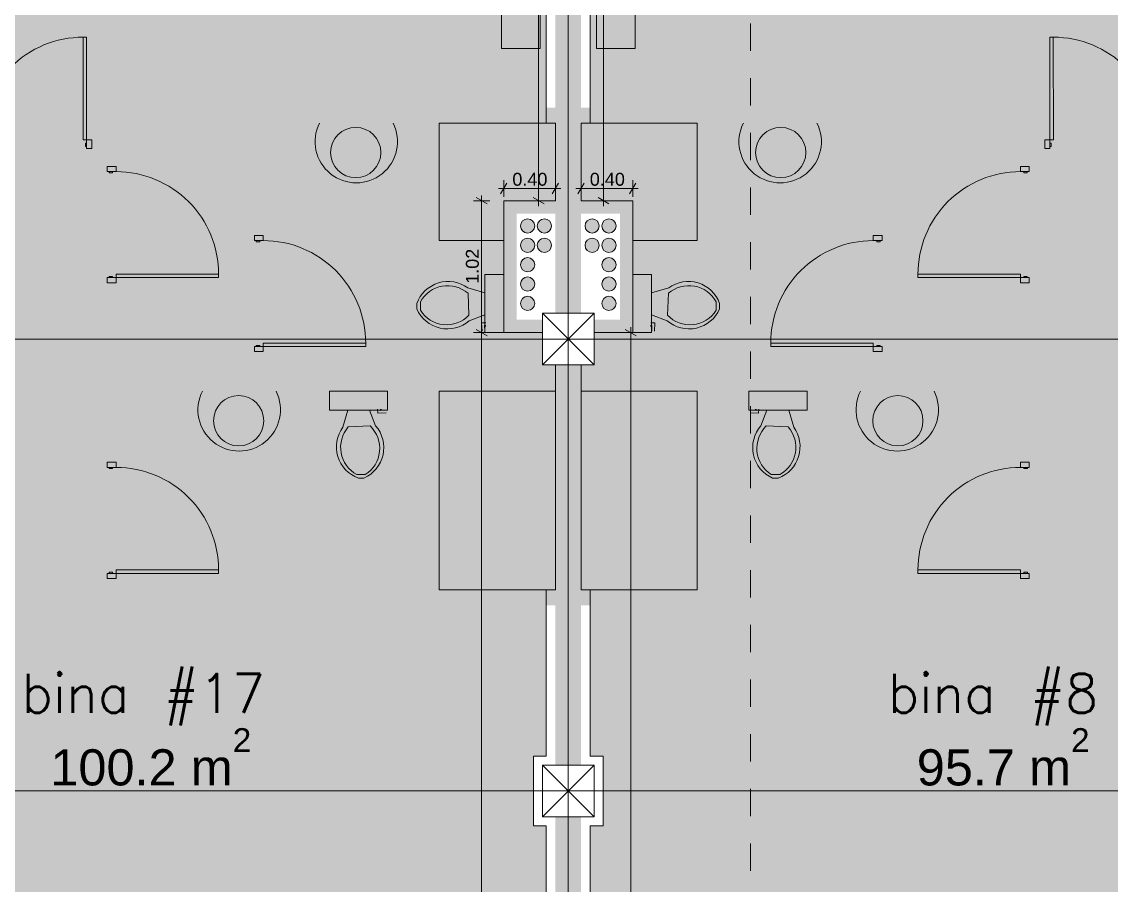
# Model space of a CAD drawing. Header units: millimetres. Extents: x 475616349 to 476941521, y 4620115302 to 4621446928.
# Drawn here: x 476514205 to 476522645, y 4620522575 to 4620529263 of the extents above; entities that cross this region are included whole.
import ezdxf

# ---------------------------------------------------------------- set-up
doc = ezdxf.new("R2010")
doc.units = ezdxf.units.MM
doc.header["$MEASUREMENT"] = 0
doc.linetypes.add('Dashed', pattern=[423.333333, 211.666667, -211.666667])
for name, color, linetype, lineweight in [('0_Pen_No__7_Pen_No__7_Pen_No__7', 7, 'Continuous', 0), ('2D Drafting - General_Pen_No__1_Pen_No__7', 7, 'Continuous', 0), ('2D Drafting - General_Pen_No__250_Pen_No__7_Pen_No__7', 7, 'Continuous', 0), ('2D Drafting - General_Pen_No__7_Pen_No__7_Pen_No__7', 7, 'Continuous', 0), ('Annotation - Text_Pen_No__7_Pen_No__142', 142, 'Continuous', 0), ('Doors_Pen_No__7_Pen_No__7_Pen_No__7', 7, 'Continuous', 0), ('G-Anno-Nplt_Pen_No__142', 142, 'Continuous', 0), ('G-Anno-Nplt_Pen_No__151', 151, 'Continuous', 0), ('G-Anno-Nplt_Pen_No__4', 7, 'Continuous', 0), ('New_0_Pen_No__7', 7, 'Continuous', 0), ('New_R03_Nakveti_Pen_No__4', 7, 'Continuous', 0), ('New_shenobebi_Pen_No__1', 1, 'Continuous', 0), ('New_zoma_Pen_No__4', 7, 'Continuous', 0), ('New_zoma_Pen_No__7', 7, 'Continuous', 0), ('shaxtebi da milebi_Pen_No__1_Pen_No__1_Pen_No__1', 1, 'Continuous', 0), ('shaxtebi da milebi_Pen_No__1_Pen_No__1_Pen_No__5', 5, 'Continuous', 0), ('zoma_Pen_No__5_Pen_No__5', 5, 'Continuous', 0)]:
    doc.layers.add(name, color=color, linetype=linetype, lineweight=lineweight)
doc.layers.add('New_R03_Nakveti', color=7, linetype='Continuous')
doc.layers.add('New_zoma', color=7, linetype='Continuous')
doc.layers.add('shaxtebi da milebi_Pen_No__5_Pen_No__5_Pen_No__252', color=7, linetype='Continuous', lineweight=0, true_color=0x666666)
doc.styles.add('GENERATED_STYLE_1', font='arial.ttf')
doc.dimstyles.new('GENERATED_STYLE__18', dxfattribs={"dimtxt": 100, "dimasz": 64.421331, "dimexe": 0.18, "dimexo": 3, "dimgap": 0.09, "dimtad": 1, "dimtih": 1, "dimtoh": 1, "dimlfac": 0.001, "dimzin": 0, "dimdsep": 46, "dimtxsty": 'GENERATED_STYLE_1', "dimblk": 'ARROWHEAD_2', "dimblk1": 'ARROWHEAD_2', "dimblk2": 'ARROWHEAD_2', "dimcen": 0.09, "dimclrd": 7, "dimclre": 7, "dimclrt": 7, "dimadec": 0, "dimazin": 0, "dimtfac": 1, "dimtdec": 4, "dimtmove": 0, "dimatfit": 3, "dimfxl": 1, "dimtolj": 1, "dimtzin": 0, "dimarcsym": 0})
doc.dimstyles.new('GENERATED_STYLE__19', dxfattribs={"dimtxt": 100, "dimasz": 64.421331, "dimexe": 0.18, "dimexo": 3, "dimgap": 0.09, "dimtad": 1, "dimlfac": 0.001, "dimzin": 0, "dimdsep": 46, "dimtxsty": 'GENERATED_STYLE_1', "dimblk": 'ARROWHEAD_2', "dimblk1": 'ARROWHEAD_2', "dimblk2": 'ARROWHEAD_2', "dimcen": 0.09, "dimclrd": 7, "dimclre": 7, "dimclrt": 7, "dimadec": 0, "dimazin": 0, "dimtfac": 1, "dimtdec": 4, "dimtmove": 0, "dimatfit": 3, "dimfxl": 1, "dimtolj": 1, "dimtzin": 0, "dimarcsym": 0})

# ---------------------------------------------------------------- blocks, each defined once
blk = doc.blocks.new('Bed Layout 23')
at = {"layer": 'New_R03_Nakveti_Pen_No__4', "color": 7, "linetype": 'Continuous', "lineweight": 0}
for p, q in [((-900, 0), (-1400, 0)), ((-1400, 0), (-1400, -300)), ((-900, -300), (-900, 0)), ((900, 0), (-900, 0)), ((-900, 0), (-900, -2000)), ((1400, 0), (900, 0)), ((900, 0), (900, -300)), ((900, -2000), (900, 0)), ((1400, -300), (1400, 0)), ((-1400, -300), (-900, -300)), ((900, -300), (1400, -300)), ((-690, -440), (-870, -620)), ((0, -440), (-690, -440)), ((-690, -440), (-690, -620)), ((690, -440), (0, -440)), ((870, -620), (690, -440)), ((690, -440), (690, -620)), ((-870, -620), (-870, -1970)), ((-870, -620), (-690, -620)), ((870, -620), (690, -620)), ((870, -1970), (870, -620)), ((-900, -2000), (900, -2000)), ((-870, -1970), (0, -1970)), ((0, -1970), (870, -1970))]:
    blk.add_line(p, q, dxfattribs=at)
at = {"layer": 'New_R03_Nakveti_Pen_No__4', "color": 7, "linetype": 'Continuous', "lineweight": 0, "flags": 128}
for points in [[(-60, -440), (-60, -60), (-840, -60), (-840, -480), (-730, -480), (-690, -440)], [(690, -440), (730, -480), (840, -480), (840, -60), (60, -60), (60, -440)]]:
    blk.add_lwpolyline(points, close=True, dxfattribs=at)
blk = doc.blocks.new('*D1578', base_point=(476577134.1, 4620325125.7))
at = {"layer": 'New_zoma_Pen_No__4', "color": 7, "linetype": 'Continuous', "lineweight": 0, "transparency": 16777216}
for p, q in [((476518251.3, 4620532581.3), (476518166.5, 4620532630.2)), ((476518208.9, 4620532605.7), (476518208.9, 4620532647.2)), ((476518272.5, 4620532605.7), (476518145.3, 4620532605.7)), ((476518208.9, 4620527876.7), (476518208.9, 4620532605.7)), ((476518166.5, 4620527901.2), (476518251.3, 4620527852.3)), ((476518272.5, 4620527876.7), (476518145.3, 4620527876.7)), ((476518208.9, 4620527835.3), (476518208.9, 4620527876.7))]:
    blk.add_line(p, q, dxfattribs=at)
at = {"layer": 'New_zoma_Pen_No__7', "color": 7, "lineweight": 0, "transparency": 16777216, "insert": (476518188.9, 4620530108.2), "char_height": 100, "attachment_point": 7, "rotation": 90, "style": 'GENERATED_STYLE_1'}
blk.add_mtext('\\A1;{\\pql;\\fArial|b0|i0|c0|p34;4.73}', dxfattribs=at)
blk = doc.blocks.new('ARROWHEAD_2')
at = {"color": 0, "linetype": 'Continuous', "lineweight": 0}
for p, q in [((0, 0), (-1, 0)), ((-0.38, -0.66), (0.38, 0.66))]:
    blk.add_line(p, q, dxfattribs=at)
blk = doc.blocks.new('*D1579', base_point=(476577134.1, 4620325125.7))
at = {"layer": 'New_zoma_Pen_No__4', "color": 7, "linetype": 'Continuous', "lineweight": 0, "transparency": 16777216}
for p, q in [((476517724.5, 4620526880.2), (476517809.2, 4620526831.3)), ((476517830.4, 4620526855.7), (476517703.3, 4620526855.7)), ((476517766.9, 4620517055.8), (476517766.9, 4620526855.7)), ((476517724.5, 4620517080.3), (476517809.2, 4620517031.4)), ((476517830.4, 4620517055.8), (476517703.3, 4620517055.8)), ((476517766.9, 4620517014.4), (476517766.9, 4620517055.8))]:
    blk.add_line(p, q, dxfattribs=at)
at = {"layer": 'New_zoma_Pen_No__7', "color": 7, "lineweight": 0, "transparency": 16777216, "insert": (476517746.9, 4620521822.8), "char_height": 100, "attachment_point": 7, "rotation": 90, "style": 'GENERATED_STYLE_1'}
blk.add_mtext('\\A1;{\\pql;\\fArial|b0|i0|c0|p34;9.80}', dxfattribs=at)
blk = doc.blocks.new('*D1580', base_point=(476577134.1, 4620325125.7))
at = {"layer": 'New_zoma_Pen_No__4', "color": 7, "linetype": 'Continuous', "lineweight": 0, "transparency": 16777216}
for p, q in [((476517809.2, 4620527852.3), (476517724.5, 4620527901.2)), ((476517766.9, 4620527876.7), (476517766.9, 4620527918.2)), ((476517830.4, 4620527876.7), (476517703.3, 4620527876.7)), ((476517766.9, 4620526855.7), (476517766.9, 4620527876.7)), ((476517724.5, 4620526880.2), (476517809.2, 4620526831.3)), ((476517830.4, 4620526855.7), (476517703.3, 4620526855.7))]:
    blk.add_line(p, q, dxfattribs=at)
at = {"layer": 'New_zoma_Pen_No__7', "color": 7, "lineweight": 0, "transparency": 16777216, "insert": (476517746.9, 4620527233.2), "char_height": 100, "attachment_point": 7, "rotation": 90, "style": 'GENERATED_STYLE_1'}
blk.add_mtext('\\A1;{\\pql;\\fArial|b0|i0|c0|p34;1.02}', dxfattribs=at)
blk = doc.blocks.new('*D1581', base_point=(476577134.1, 4620325125.7))
at = {"layer": 'New_zoma_Pen_No__4', "color": 7, "linetype": 'Continuous', "lineweight": 0, "transparency": 16777216}
for p, q in [((476517896.9, 4620527971.8), (476517938.4, 4620527971.8)), ((476517962.8, 4620528014.2), (476517913.9, 4620527929.4)), ((476517938.4, 4620527908.2), (476517938.4, 4620528035.4)), ((476517938.4, 4620527971.8), (476518338.4, 4620527971.8)), ((476518313.9, 4620527929.4), (476518362.8, 4620528014.2)), ((476518338.4, 4620527908.2), (476518338.4, 4620528035.4)), ((476518338.4, 4620527971.8), (476518379.8, 4620527971.8))]:
    blk.add_line(p, q, dxfattribs=at)
at = {"layer": 'New_zoma_Pen_No__7', "color": 7, "lineweight": 0, "transparency": 16777216, "insert": (476518005.3, 4620527991.8), "char_height": 100, "attachment_point": 7, "style": 'GENERATED_STYLE_1'}
blk.add_mtext('\\A1;{\\pql;\\fArial|b0|i0|c0|p34;0.40}', dxfattribs=at)
blk = doc.blocks.new('*D1589', base_point=(476577134.1, 4620325125.7))
at = {"layer": 'New_zoma_Pen_No__4', "color": 7, "linetype": 'Continuous', "lineweight": 0, "transparency": 16777216}
for p, q in [((476518754, 4620532581.3), (476518669.3, 4620532630.2)), ((476518711.6, 4620532605.7), (476518711.6, 4620532647.2)), ((476518775.2, 4620532605.7), (476518648.1, 4620532605.7)), ((476518711.6, 4620527876.7), (476518711.6, 4620532605.7)), ((476518669.3, 4620527901.2), (476518754, 4620527852.3)), ((476518775.2, 4620527876.7), (476518648.1, 4620527876.7)), ((476518711.6, 4620527835.3), (476518711.6, 4620527876.7))]:
    blk.add_line(p, q, dxfattribs=at)
at = {"layer": 'New_zoma_Pen_No__7', "color": 7, "lineweight": 0, "transparency": 16777216, "insert": (476518691.6, 4620530108.2), "char_height": 100, "attachment_point": 7, "rotation": 90, "style": 'GENERATED_STYLE_1'}
blk.add_mtext('\\A1;{\\pql;\\fArial|b0|i0|c0|p34;4.73}', dxfattribs=at)
blk = doc.blocks.new('*D1590', base_point=(476577134.1, 4620325125.7))
at = {"layer": 'New_zoma_Pen_No__4', "color": 7, "linetype": 'Continuous', "lineweight": 0, "transparency": 16777216}
for p, q in [((476518496.9, 4620527971.8), (476518538.4, 4620527971.8)), ((476518562.8, 4620528014.2), (476518513.9, 4620527929.4)), ((476518538.4, 4620527908.2), (476518538.4, 4620528035.4)), ((476518538.4, 4620527971.8), (476518938.4, 4620527971.8)), ((476518913.9, 4620527929.4), (476518962.8, 4620528014.2)), ((476518938.4, 4620527908.2), (476518938.4, 4620528035.4)), ((476518938.4, 4620527971.8), (476518979.8, 4620527971.8))]:
    blk.add_line(p, q, dxfattribs=at)
at = {"layer": 'New_zoma_Pen_No__7', "color": 7, "lineweight": 0, "transparency": 16777216, "insert": (476518605.3, 4620527991.8), "char_height": 100, "attachment_point": 7, "style": 'GENERATED_STYLE_1'}
blk.add_mtext('\\A1;{\\pql;\\fArial|b0|i0|c0|p34;0.40}', dxfattribs=at)
blk = doc.blocks.new('*D1949', base_point=(476577134.1, 4620325125.7))
at = {"layer": 'New_zoma_Pen_No__4', "color": 7, "linetype": 'Continuous', "lineweight": 0, "transparency": 16777216}
for p, q in [((476518964.8, 4620526831.3), (476518880.1, 4620526880.2)), ((476518922.5, 4620526855.7), (476518922.5, 4620526897.2)), ((476518986, 4620526855.7), (476518858.9, 4620526855.7)), ((476518922.5, 4620517755.8), (476518922.5, 4620526855.7)), ((476518986, 4620517755.8), (476518858.9, 4620517755.8)), ((476518880.1, 4620517780.3), (476518964.8, 4620517731.4)), ((476518922.5, 4620517714.4), (476518922.5, 4620517755.8))]:
    blk.add_line(p, q, dxfattribs=at)
at = {"layer": 'New_zoma_Pen_No__7', "color": 7, "lineweight": 0, "transparency": 16777216, "insert": (476518902.5, 4620522172.8), "char_height": 100, "attachment_point": 7, "rotation": 90, "style": 'GENERATED_STYLE_1'}
blk.add_mtext('\\A1;{\\pql;\\fArial|b0|i0|c0|p34;9.10}', dxfattribs=at)

msp = doc.modelspace()

# ---------------------------------------------------------------- hatches: boundary and pattern name
at = {"layer": '2D Drafting - General_Pen_No__250_Pen_No__7_Pen_No__7', "linetype": 'Continuous', "lineweight": 0}
for points in [[(476518338.366, 4620533505.72), (476518338.366, 4620527005.72), (476518538.366, 4620527005.72), (476518538.366, 4620533505.72)], [(476514838.366, 4620532605.723), (476514838.366, 4620528142.148), (476514958.366, 4620528142.148), (476514958.366, 4620532605.723)], [(476522038.366, 4620532605.723), (476522038.366, 4620528142.148), (476521918.366, 4620528142.148), (476521918.366, 4620532605.723)], [(476516105.196, 4620527608.11), (476516105.196, 4620528478.99), (476518338.366, 4620528478.99), (476518338.366, 4620528598.99), (476516111.414, 4620528598.99), (476515991.414, 4620528598.99), (476515985.226, 4620528598.99), (476515985.226, 4620527608.11)], [(476520771.537, 4620527608.11), (476520771.537, 4620528478.99), (476518538.366, 4620528478.99), (476518538.366, 4620528598.99), (476520765.318, 4620528598.99), (476520885.318, 4620528598.99), (476520891.506, 4620528598.99), (476520891.506, 4620527608.11)], [(476514838.366, 4620528401.713), (476514746.57, 4620528401.713), (476514746.57, 4620528281.713), (476514838.366, 4620528281.713)], [(476522038.366, 4620528401.713), (476522130.162, 4620528401.713), (476522130.162, 4620528281.713), (476522038.366, 4620528281.713)], [(476518338.366, 4620527876.738), (476517938.366, 4620527876.738), (476517938.366, 4620526855.72), (476518238.366, 4620526855.72), (476518238.366, 4620526955.72), (476518038.366, 4620526955.72), (476518038.366, 4620527776.55), (476518338.366, 4620527776.55)], [(476518538.366, 4620527876.738), (476518938.366, 4620527876.738), (476518938.366, 4620526855.72), (476518638.366, 4620526855.72), (476518638.366, 4620526955.72), (476518838.366, 4620526955.72), (476518838.366, 4620527776.55), (476518538.366, 4620527776.55)], [(476514838.366, 4620527242.148), (476514838.366, 4620525851.342), (476514958.366, 4620525851.342), (476514958.366, 4620527242.148)], [(476522038.366, 4620527242.148), (476522038.366, 4620525851.342), (476521918.366, 4620525851.342), (476521918.366, 4620527242.148)], [(476515985.226, 4620526708.11), (476515985.226, 4620526521.243), (476514956.373, 4620526521.243), (476514956.373, 4620526401.243), (476515991.414, 4620526401.243), (476516105.196, 4620526401.243), (476516111.414, 4620526401.243), (476518338.366, 4620526401.243), (476518338.366, 4620526521.243), (476516105.196, 4620526521.243), (476516105.196, 4620526708.11)], [(476520891.506, 4620526708.11), (476520891.506, 4620526521.243), (476521920.359, 4620526521.243), (476521920.359, 4620526401.243), (476520885.318, 4620526401.243), (476520771.537, 4620526401.243), (476520765.318, 4620526401.243), (476518538.366, 4620526401.243), (476518538.366, 4620526521.243), (476520771.537, 4620526521.243), (476520771.537, 4620526708.11)], [(476518338.366, 4620526605.72), (476518338.366, 4620523505.72), (476518538.366, 4620523505.72), (476518538.366, 4620526605.72)], [(476514838.366, 4620524744.31), (476514958.366, 4620524744.31), (476518338.366, 4620524744.31), (476518338.366, 4620524863.012), (476514958.366, 4620524863.012), (476514958.366, 4620524951.343), (476514838.366, 4620524951.343)], [(476522038.366, 4620524744.31), (476521918.366, 4620524744.31), (476518538.366, 4620524744.31), (476518538.366, 4620524863.012), (476521918.366, 4620524863.012), (476521918.366, 4620524951.343), (476522038.366, 4620524951.343)], [(476518338.366, 4620523105.72), (476518338.366, 4620517305.72), (476518538.366, 4620517305.72), (476518538.366, 4620523105.72)]]:
    msp.add_hatch(color=7, dxfattribs=at).paths.add_polyline_path(points)
at = {"layer": 'G-Anno-Nplt_Pen_No__151', "linetype": 'Continuous', "lineweight": 0, "true_color": 0x1f2f3f}
for points in [[(476511608.366, 4620527075.72), (476511808.366, 4620527075.72), (476511808.366, 4620526775.72), (476512108.366, 4620526775.72), (476512108.366, 4620525914.702), (476511708.366, 4620525914.702), (476511708.366, 4620523575.72), (476511808.366, 4620523575.72), (476511808.366, 4620523035.72), (476511708.366, 4620523035.72), (476511708.366, 4620518875.662), (476515108.366, 4620518875.662), (476515108.366, 4620516475.661), (476517868.366, 4620516475.661), (476517868.366, 4620517125.85), (476518168.366, 4620517125.85), (476518168.366, 4620517375.72), (476518268.366, 4620517375.72), (476518268.366, 4620523035.72), (476518168.366, 4620523035.72), (476518168.366, 4620523575.72), (476518268.366, 4620523575.72), (476518268.366, 4620524863.012), (476518338.366, 4620524863.012), (476518338.366, 4620526605.72), (476518238.366, 4620526605.72), (476518238.366, 4620526855.72), (476517938.366, 4620526855.72), (476517938.366, 4620527876.738), (476518338.366, 4620527876.738), (476518338.366, 4620528478.99), (476518268.366, 4620528478.99), (476518268.366, 4620532535.723), (476514768.366, 4620532535.723), (476514768.366, 4620533635.72), (476511808.366, 4620533635.72), (476511808.366, 4620533435.72), (476511608.366, 4620533435.72)], [(476525268.366, 4620533435.72), (476525268.366, 4620527075.72), (476525068.366, 4620527075.72), (476525068.366, 4620526775.72), (476524768.366, 4620526775.72), (476524768.366, 4620525914.702), (476525168.366, 4620525914.702), (476525168.366, 4620523575.72), (476525068.366, 4620523575.72), (476525068.366, 4620523035.72), (476525168.366, 4620523035.72), (476525168.366, 4620519575.72), (476521768.366, 4620519575.72), (476521768.366, 4620517175.72), (476519008.366, 4620517175.72), (476519008.366, 4620517825.85), (476518608.366, 4620517825.85), (476518608.366, 4620523035.72), (476518708.366, 4620523035.72), (476518708.366, 4620523575.72), (476518608.366, 4620523575.72), (476518608.366, 4620524863.012), (476518538.366, 4620524863.012), (476518538.366, 4620526605.72), (476518638.366, 4620526605.72), (476518638.366, 4620526855.72), (476518938.366, 4620526855.72), (476518938.366, 4620527876.738), (476518538.366, 4620527876.738), (476518538.366, 4620528478.99), (476518608.366, 4620528478.99), (476518608.366, 4620532535.723), (476522108.366, 4620532535.723), (476522108.366, 4620533635.72), (476525068.366, 4620533635.72), (476525068.366, 4620533435.72)]]:
    msp.add_hatch(color=169, dxfattribs=at).paths.add_polyline_path(points)
at = {"layer": 'shaxtebi da milebi_Pen_No__1_Pen_No__1_Pen_No__1', "linetype": 'Continuous', "lineweight": 0}
for points in [[(476518123.366, 4620527136.55, 1), (476518123.366, 4620527026.55, 1)], [(476518753.366, 4620527136.55, -1), (476518753.366, 4620527026.55, -1)]]:
    msp.add_hatch(color=1, dxfattribs=at).paths.add_polyline_path(points)
at = {"layer": 'shaxtebi da milebi_Pen_No__1_Pen_No__1_Pen_No__5', "linetype": 'Continuous', "lineweight": 0}
for points in [[(476518123.366, 4620527736.55, 1), (476518123.366, 4620527626.55, 1)], [(476518753.366, 4620527736.55, -1), (476518753.366, 4620527626.55, -1)], [(476518123.366, 4620527586.55, 1), (476518123.366, 4620527476.55, 1)], [(476518753.366, 4620527586.55, -1), (476518753.366, 4620527476.55, -1)], [(476518123.366, 4620527436.55, 1), (476518123.366, 4620527326.55, 1)], [(476518753.366, 4620527436.55, -1), (476518753.366, 4620527326.55, -1)], [(476518123.366, 4620527286.55, 1), (476518123.366, 4620527176.55, 1)], [(476518753.366, 4620527286.55, -1), (476518753.366, 4620527176.55, -1)]]:
    msp.add_hatch(color=5, dxfattribs=at).paths.add_polyline_path(points)
at = {"layer": 'shaxtebi da milebi_Pen_No__5_Pen_No__5_Pen_No__252', "linetype": 'Continuous', "lineweight": 0, "true_color": 0x666666}
for points in [[(476518253.366, 4620527736.55, 1), (476518253.366, 4620527626.55, 1)], [(476518623.366, 4620527736.55, -1), (476518623.366, 4620527626.55, -1)], [(476518253.366, 4620527586.55, 1), (476518253.366, 4620527476.55, 1)], [(476518623.366, 4620527586.55, -1), (476518623.366, 4620527476.55, -1)]]:
    msp.add_hatch(color=251, dxfattribs=at).paths.add_polyline_path(points)

# ---------------------------------------------------------------- linework, layer by layer
at = {"layer": '0_Pen_No__7_Pen_No__7_Pen_No__7', "color": 7, "linetype": 'Continuous', "lineweight": 0}
for p, q in [((476517792.315, 4620527164.221), (476517660.14, 4620527202.357)), ((476517661.993, 4620527159.963), (476517669.406, 4620526990.388)), ((476519084.417, 4620527164.221), (476519216.592, 4620527202.357)), ((476519214.739, 4620527159.963), (476519207.326, 4620526990.388)), ((476517792.315, 4620526994.313), (476517671.26, 4620526947.994)), ((476519084.417, 4620526994.313), (476519205.472, 4620526947.994)), ((476517799.368, 4620526932.357), (476517767.572, 4620526930.967)), ((476517767.572, 4620526930.967), (476517770.352, 4620526867.376)), ((476517789.696, 4620526910.696), (476517800.295, 4620526911.16)), ((476517791.549, 4620526868.303), (476517789.696, 4620526910.696)), ((476517800.519, 4620526906.028), (476517789.92, 4620526905.564)), ((476519076.213, 4620526906.028), (476519086.812, 4620526905.564)), ((476519087.036, 4620526910.696), (476519076.438, 4620526911.16)), ((476519077.364, 4620526932.357), (476519109.16, 4620526930.967)), ((476519085.183, 4620526868.303), (476519087.036, 4620526910.696)), ((476519109.16, 4620526930.967), (476519106.38, 4620526867.376)), ((476516730.008, 4620526255.192), (476516691.872, 4620526123.017)), ((476516899.917, 4620526255.192), (476516946.236, 4620526134.136)), ((476516961.873, 4620526262.245), (476516963.263, 4620526230.449)), ((476516963.263, 4620526230.449), (476517026.853, 4620526233.229)), ((476516983.533, 4620526252.573), (476516983.07, 4620526263.171)), ((476517025.927, 4620526254.426), (476516983.533, 4620526252.573)), ((476516988.202, 4620526263.396), (476516988.665, 4620526252.797)), ((476519913.469, 4620526230.449), (476519849.879, 4620526233.229)), ((476519850.805, 4620526254.426), (476519893.199, 4620526252.573)), ((476519888.53, 4620526263.396), (476519888.067, 4620526252.797)), ((476519893.199, 4620526252.573), (476519893.662, 4620526263.171)), ((476519914.859, 4620526262.245), (476519913.469, 4620526230.449)), ((476519976.815, 4620526255.192), (476519930.496, 4620526134.136)), ((476520146.724, 4620526255.192), (476520184.86, 4620526123.017)), ((476516734.266, 4620526124.87), (476516903.842, 4620526132.283)), ((476520142.466, 4620526124.87), (476519972.89, 4620526132.283))]:
    msp.add_line(p, q, dxfattribs=at)
at = {"layer": '0_Pen_No__7_Pen_No__7_Pen_No__7', "color": 7, "linetype": 'Continuous', "lineweight": 0, "flags": 128}
for points in [[(476517938.366, 4620526855.72), (476517938.366, 4620527306.157), (476517792.315, 4620527306.157), (476517792.315, 4620526855.72)], [(476518938.366, 4620526855.72), (476518938.366, 4620527306.157), (476519084.417, 4620527306.157), (476519084.417, 4620526855.72)], [(476517038.509, 4620526401.243), (476516588.073, 4620526401.243), (476516588.073, 4620526255.192), (476517038.509, 4620526255.192)], [(476519838.223, 4620526401.243), (476520288.659, 4620526401.243), (476520288.659, 4620526255.192), (476519838.223, 4620526255.192)]]:
    msp.add_lwpolyline(points, close=True, dxfattribs=at)
for points in [[(476517265.554, 4620527081.574), (476517265.554, 4620527038.483)], [(476517292.853, 4620527093.786), (476517292.853, 4620527028.626)], [(476519583.879, 4620527093.786), (476519583.879, 4620527028.626)], [(476519611.178, 4620527081.574), (476519611.178, 4620527038.483)], [(476516800.443, 4620525755.73), (476516865.603, 4620525755.73)], [(476516812.656, 4620525728.431), (476516855.746, 4620525728.431)], [(476520076.289, 4620525755.73), (476520011.129, 4620525755.73)], [(476520064.077, 4620525728.431), (476520020.986, 4620525728.431)]]:
    msp.add_lwpolyline(points, dxfattribs=at)
at = {"layer": '0_Pen_No__7_Pen_No__7_Pen_No__7', "color": 7, "linetype": 'Continuous', "lineweight": 0}
for centre in [(476516792.184, 4620528250.489), (476520084.548, 4620528250.489), (476515884.954, 4620526172.742), (476520991.778, 4620526172.742)]:
    msp.add_circle(centre, 194.708, dxfattribs=at)
for centre, radius, start, end in [((476516796.5, 4620528334.974), 319.521, 153.2098825, 26.7901175), ((476520080.232, 4620528334.974), 319.521, 153.2098825, 26.7901175), ((476517508.278, 4620526993.548), 258.193, 53.9724701, 160.0664543), ((476517503.887, 4620526978.906), 240.373, 48.871088, 151.450167), ((476519372.845, 4620526978.906), 240.373, 28.549833, 131.128912), ((476519368.454, 4620526993.548), 258.193, 19.9335457, 126.0275299), ((476517501.755, 4620527142.755), 258.192, 203.8191837, 311.0340773), ((476519374.977, 4620527142.755), 258.192, 228.9659227, 336.1808163), ((476517496.103, 4620527156.958), 240.373, 212.2682773, 316.135453), ((476519380.629, 4620527156.958), 240.373, 223.864547, 327.7317227), ((476515889.27, 4620526257.227), 319.521, 153.2098825, 26.7901175), ((476520987.462, 4620526257.227), 319.521, 153.2098825, 26.7901175), ((476516900.681, 4620525971.155), 258.193, 143.9724701, 250.0664543), ((476516915.323, 4620525966.764), 240.373, 138.871088, 241.450167), ((476516751.475, 4620525964.632), 258.192, 293.8191837, 41.0340773), ((476516737.272, 4620525958.979), 240.373, 302.2682773, 46.135453), ((476520125.257, 4620525964.632), 258.192, 138.9659227, 246.1808163), ((476520139.46, 4620525958.979), 240.373, 133.864547, 237.7317227), ((476519976.051, 4620525971.155), 258.193, 289.9335457, 36.0275299), ((476519961.409, 4620525966.764), 240.373, 298.549833, 41.128912)]:
    msp.add_arc(centre, radius, start, end, dxfattribs=at)
at = {"layer": '2D Drafting - General_Pen_No__1_Pen_No__7', "color": 7, "linetype": 'Continuous', "lineweight": 0}
for p, q in [((476518638.366, 4620526605.72), (476518238.366, 4620527005.72)), ((476518238.366, 4620526605.72), (476518638.366, 4620527005.72)), ((476518238.366, 4620523105.72), (476518638.366, 4620523505.72)), ((476518638.366, 4620523105.72), (476518238.366, 4620523505.72))]:
    msp.add_line(p, q, dxfattribs=at)
at = {"layer": '2D Drafting - General_Pen_No__1_Pen_No__7', "color": 7, "linetype": 'Continuous', "lineweight": 0, "flags": 128}
for points in [[(476518638.366, 4620526605.72), (476518238.366, 4620526605.72), (476518238.366, 4620527005.72), (476518638.366, 4620527005.72)], [(476518638.366, 4620523105.72), (476518238.366, 4620523105.72), (476518238.366, 4620523505.72), (476518638.366, 4620523505.72)]]:
    msp.add_lwpolyline(points, close=True, dxfattribs=at)
at = {"layer": '2D Drafting - General_Pen_No__7_Pen_No__7_Pen_No__7', "color": 7, "linetype": 'Continuous', "lineweight": 0}
for centre, start, end in [((476514680.392, 4620528349.448), 89.998516, 180.0001975), ((476522196.34, 4620528349.448), 359.9998025, 90.001484), ((476514935.218, 4620527308.326), 359.998516, 90.0001975), ((476521941.514, 4620527308.326), 89.9998025, 180.001484), ((476516075.122, 4620526774.288), 359.998516, 90.0001975), ((476520801.61, 4620526774.288), 89.9998025, 180.001484), ((476514935.159, 4620525017.52), 359.998516, 90.0001975), ((476521941.573, 4620525017.52), 89.9998025, 180.001484)]:
    msp.add_arc(centre, 794.311, start, end, dxfattribs=at)
at = {"layer": 'Doors_Pen_No__7_Pen_No__7_Pen_No__7', "color": 7, "linetype": 'Continuous', "lineweight": 0, "flags": 128}
for points in [[(476514707.059, 4620528349.448), (476514680.392, 4620528349.448), (476514680.413, 4620529143.76), (476514707.08, 4620529143.759)], [(476522169.673, 4620528349.448), (476522196.34, 4620528349.448), (476522196.319, 4620529143.76), (476522169.653, 4620529143.759)], [(476514707.058, 4620528296.114), (476514698.169, 4620528296.115), (476514698.169, 4620528322.781), (476514707.058, 4620528322.781)], [(476514746.568, 4620528281.713), (476514707.057, 4620528281.714), (476514707.059, 4620528349.448), (476514746.57, 4620528349.447)], [(476522130.164, 4620528281.713), (476522169.675, 4620528281.714), (476522169.673, 4620528349.448), (476522130.162, 4620528349.447)], [(476522169.674, 4620528296.114), (476522178.563, 4620528296.115), (476522178.563, 4620528322.781), (476522169.674, 4620528322.781)], [(476514867.483, 4620528142.15), (476514867.482, 4620528102.639), (476514935.216, 4620528102.637), (476514935.217, 4620528142.148)], [(476522009.249, 4620528142.15), (476522009.25, 4620528102.639), (476521941.516, 4620528102.637), (476521941.515, 4620528142.148)], [(476514881.882, 4620528093.75), (476514881.882, 4620528102.639), (476514908.549, 4620528102.638), (476514908.549, 4620528093.749)], [(476521994.85, 4620528093.75), (476521994.85, 4620528102.639), (476521968.183, 4620528102.638), (476521968.183, 4620528093.749)], [(476516007.387, 4620527608.112), (476516007.386, 4620527568.601), (476516075.119, 4620527568.599), (476516075.12, 4620527608.11)], [(476516021.786, 4620527559.712), (476516021.786, 4620527568.601), (476516048.453, 4620527568.6), (476516048.452, 4620527559.711)], [(476520869.345, 4620527608.112), (476520869.346, 4620527568.601), (476520801.613, 4620527568.599), (476520801.612, 4620527608.11)], [(476520854.946, 4620527559.712), (476520854.946, 4620527568.601), (476520828.279, 4620527568.6), (476520828.28, 4620527559.711)], [(476514935.218, 4620527281.659), (476514935.218, 4620527308.326), (476515729.529, 4620527308.305), (476515729.529, 4620527281.639)], [(476521941.514, 4620527281.659), (476521941.514, 4620527308.326), (476521147.203, 4620527308.305), (476521147.203, 4620527281.639)], [(476514867.483, 4620527242.15), (476514867.484, 4620527281.661), (476514935.218, 4620527281.659), (476514935.217, 4620527242.148)], [(476514881.884, 4620527281.661), (476514881.885, 4620527290.55), (476514908.551, 4620527290.549), (476514908.551, 4620527281.66)], [(476522009.249, 4620527242.15), (476522009.248, 4620527281.661), (476521941.514, 4620527281.659), (476521941.515, 4620527242.148)], [(476521994.848, 4620527281.661), (476521994.848, 4620527290.55), (476521968.181, 4620527290.549), (476521968.181, 4620527281.66)], [(476516007.387, 4620526708.112), (476516007.388, 4620526747.623), (476516075.121, 4620526747.621), (476516075.12, 4620526708.11)], [(476516021.788, 4620526747.623), (476516021.788, 4620526756.512), (476516048.455, 4620526756.511), (476516048.455, 4620526747.622)], [(476516075.121, 4620526747.621), (476516075.122, 4620526774.288), (476516869.433, 4620526774.268), (476516869.432, 4620526747.601)], [(476520801.611, 4620526747.621), (476520801.61, 4620526774.288), (476520007.299, 4620526774.268), (476520007.3, 4620526747.601)], [(476520869.345, 4620526708.112), (476520869.344, 4620526747.623), (476520801.611, 4620526747.621), (476520801.612, 4620526708.11)], [(476520854.944, 4620526747.623), (476520854.944, 4620526756.512), (476520828.277, 4620526756.511), (476520828.277, 4620526747.622)], [(476514867.424, 4620525851.343), (476514867.423, 4620525811.832), (476514935.156, 4620525811.831), (476514935.157, 4620525851.342)], [(476514881.823, 4620525802.943), (476514881.823, 4620525811.832), (476514908.49, 4620525811.831), (476514908.489, 4620525802.942)], [(476522009.308, 4620525851.343), (476522009.309, 4620525811.832), (476521941.576, 4620525811.831), (476521941.575, 4620525851.342)], [(476521994.909, 4620525802.943), (476521994.909, 4620525811.832), (476521968.242, 4620525811.831), (476521968.243, 4620525802.942)], [(476514935.158, 4620524990.853), (476514935.159, 4620525017.52), (476515729.47, 4620525017.499), (476515729.47, 4620524990.832)], [(476521941.574, 4620524990.853), (476521941.573, 4620525017.52), (476521147.262, 4620525017.499), (476521147.263, 4620524990.832)], [(476514867.424, 4620524951.343), (476514867.425, 4620524990.855), (476514935.158, 4620524990.853), (476514935.157, 4620524951.342)], [(476514881.825, 4620524990.854), (476514881.825, 4620524999.743), (476514908.492, 4620524999.742), (476514908.492, 4620524990.854)], [(476522009.308, 4620524951.343), (476522009.307, 4620524990.855), (476521941.574, 4620524990.853), (476521941.575, 4620524951.342)], [(476521994.907, 4620524990.854), (476521994.907, 4620524999.743), (476521968.24, 4620524999.742), (476521968.24, 4620524990.854)]]:
    msp.add_lwpolyline(points, close=True, dxfattribs=at)
at = {"layer": 'G-Anno-Nplt_Pen_No__4', "color": 7, "linetype": 'Continuous', "lineweight": 0, "flags": 128}
for points in [[(476518268.366, 4620517375.72), (476518268.366, 4620523035.72), (476518168.366, 4620523035.72), (476518168.366, 4620523575.72), (476518268.366, 4620523575.72), (476518268.366, 4620524863.012), (476518338.366, 4620524863.012), (476518338.366, 4620526605.72), (476518238.366, 4620526605.72), (476518238.366, 4620526855.72), (476517938.366, 4620526855.72), (476517938.366, 4620527876.738), (476518338.366, 4620527876.738), (476518338.366, 4620528478.99), (476518268.366, 4620528478.99), (476518268.366, 4620532535.723), (476514768.366, 4620532535.723), (476514768.366, 4620533635.72), (476511808.366, 4620533635.72)], [(476518608.366, 4620517825.85), (476518608.366, 4620523035.72), (476518708.366, 4620523035.72), (476518708.366, 4620523575.72), (476518608.366, 4620523575.72), (476518608.366, 4620524863.012), (476518538.366, 4620524863.012), (476518538.366, 4620526605.72), (476518638.366, 4620526605.72), (476518638.366, 4620526855.72), (476518938.366, 4620526855.72), (476518938.366, 4620527876.738), (476518538.366, 4620527876.738), (476518538.366, 4620528478.99), (476518608.366, 4620528478.99), (476518608.366, 4620532535.723), (476522108.366, 4620532535.723), (476522108.366, 4620533635.72), (476525068.366, 4620533635.72)]]:
    msp.add_lwpolyline(points, dxfattribs=at)
at = {"layer": 'New_0_Pen_No__7', "color": 7, "linetype": 'Continuous', "lineweight": 0}
for points in [[(476518338.366, 4620528478.99), (476517438.366, 4620528478.99), (476517438.366, 4620527569.655), (476517938.366, 4620527569.655)], [(476518538.366, 4620528478.99), (476519438.366, 4620528478.99), (476519438.366, 4620527569.655), (476518938.366, 4620527569.655)], [(476518338.366, 4620526401.243), (476517438.366, 4620526401.243), (476517438.366, 4620524863.012), (476518338.366, 4620524863.012)], [(476518538.366, 4620526401.243), (476519438.366, 4620526401.243), (476519438.366, 4620524863.012), (476518538.366, 4620524863.012)]]:
    msp.add_lwpolyline(points, dxfattribs=at)
at = {"layer": 'New_shenobebi_Pen_No__1', "color": 1, "linetype": 'Dashed', "lineweight": 0}
msp.add_lwpolyline([(476519850.626, 4620513374.09), (476519850.626, 4620538202.956)], dxfattribs=at)
at = {"layer": 'shaxtebi da milebi_Pen_No__1_Pen_No__1_Pen_No__1', "color": 1, "linetype": 'Continuous', "lineweight": 0, "flags": 128}
for points in [[(476518123.366, 4620527136.55, -1), (476518123.366, 4620527026.55, -1)], [(476518753.366, 4620527136.55, 1), (476518753.366, 4620527026.55, 1)]]:
    msp.add_lwpolyline(points, format="xyb", close=True, dxfattribs=at)
at = {"layer": 'shaxtebi da milebi_Pen_No__1_Pen_No__1_Pen_No__5', "color": 5, "linetype": 'Continuous', "lineweight": 0, "flags": 128}
for points in [[(476518123.366, 4620527736.55, 1), (476518123.366, 4620527626.55, 1)], [(476518753.366, 4620527736.55, -1), (476518753.366, 4620527626.55, -1)], [(476518123.366, 4620527586.55, 1), (476518123.366, 4620527476.55, 1)], [(476518753.366, 4620527586.55, -1), (476518753.366, 4620527476.55, -1)], [(476518123.366, 4620527436.55, 1), (476518123.366, 4620527326.55, 1)], [(476518753.366, 4620527436.55, -1), (476518753.366, 4620527326.55, -1)], [(476518123.366, 4620527286.55, 1), (476518123.366, 4620527176.55, 1)], [(476518753.366, 4620527286.55, -1), (476518753.366, 4620527176.55, -1)]]:
    msp.add_lwpolyline(points, format="xyb", close=True, dxfattribs=at)
at = {"layer": 'shaxtebi da milebi_Pen_No__5_Pen_No__5_Pen_No__252', "color": 251, "linetype": 'Continuous', "lineweight": 0, "true_color": 0x666666, "flags": 128}
for points in [[(476518253.366, 4620527736.55, 1), (476518253.366, 4620527626.55, 1)], [(476518623.366, 4620527736.55, -1), (476518623.366, 4620527626.55, -1)], [(476518253.366, 4620527586.55, 1), (476518253.366, 4620527476.55, 1)], [(476518623.366, 4620527586.55, -1), (476518623.366, 4620527476.55, -1)]]:
    msp.add_lwpolyline(points, format="xyb", close=True, dxfattribs=at)
at = {"layer": 'zoma_Pen_No__5_Pen_No__5', "color": 5, "linetype": 'Continuous', "lineweight": 0}
for p, q in [((476518438.366, 4620537415.317), (476518438.366, 4620512704.511)), ((476493657.815, 4620526805.72), (476543544.196, 4620526805.72)), ((476493657.815, 4620526805.72), (476543544.196, 4620526805.72)), ((476493657.815, 4620523305.72), (476543544.196, 4620523305.72)), ((476493657.815, 4620523305.72), (476543544.196, 4620523305.72))]:
    msp.add_line(p, q, dxfattribs=at)

# ---------------------------------------------------------------- block references
at = {"layer": 'New_R03_Nakveti', "color": 7, "linetype": 'Continuous', "lineweight": 0, "zscale": 1000, "rotation": 270}
msp.add_blockref('Bed Layout 23', (476518220.735, 4620530456.75), dxfattribs=at)
at = {"layer": 'New_R03_Nakveti', "color": 7, "linetype": 'Continuous', "lineweight": 0, "xscale": -1, "zscale": 1000, "rotation": 90}
msp.add_blockref('Bed Layout 23', (476518655.997, 4620530456.75), dxfattribs=at)

# ---------------------------------------------------------------- texts
at = {"layer": 'Annotation - Text_Pen_No__7_Pen_No__142', "color": 142, "linetype": 'Continuous', "lineweight": 0, "char_height": 300, "attachment_point": 2}
for s, insert in [('\\A1;{\\pqc;\\Ftxt.shx;bina #1\\Ftxt.shx;7}', (476515146.33, 4620524211.763)), ('\\A1;{\\pqc;\\Ftxt.shx;bina #\\Ftxt.shx;8}', (476521729.039, 4620524211.763))]:
    msp.add_mtext(s, dxfattribs=dict(at, insert=insert))
at = {"layer": 'G-Anno-Nplt_Pen_No__142', "color": 142, "lineweight": 0, "char_height": 280, "attachment_point": 7, "style": 'GENERATED_STYLE_1'}
for s, insert in [('{\\fArial|b0|i0|c0|p34;100.2 m{\\H0.66x;\\S2^  ;}}', (476514426.005, 4620523344.276)), ('{\\fArial|b0|i0|c0|p34;95.7 m{\\H0.66x;\\S2^  ;}}', (476521138.007, 4620523344.276))]:
    msp.add_mtext(s, dxfattribs=dict(at, insert=insert))

# ---------------------------------------------------------------- dimensions: what is measured, and where the dimension line sits
at = {"layer": 'New_zoma', "color": 7, "linetype": 'Continuous', "lineweight": 0}
for base, p1, p2, picture, middle in [((476518208.907, 4620532605.723), (476517938.366, 4620527876.738), (476518338.366, 4620532605.723), '*D1578', (476518138.907, 4620530238.084)), ((476518711.639, 4620532605.723), (476518938.366, 4620527876.738), (476518538.366, 4620532605.723), '*D1589', (476518641.639, 4620530238.084)), ((476517766.853, 4620527876.738), (476517938.366, 4620526855.72), (476517938.366, 4620527876.738), '*D1580', (476517696.853, 4620527363.083)), ((476517766.853, 4620526855.72), (476517938.366, 4620517055.85), (476517938.366, 4620526855.72), '*D1579', (476517696.853, 4620521952.638)), ((476518922.463, 4620526855.72), (476518538.366, 4620517755.85), (476518938.366, 4620526855.72), '*D1949', (476518852.463, 4620522302.638))]:
    dim = msp.add_linear_dim(base=base, p1=p1, p2=p2, angle=90, dimstyle='GENERATED_STYLE__19', dxfattribs=at)
    dim.commit()
    dim.dimension.update_dxf_attribs({"geometry": picture, "text_midpoint": middle, "dimtype": 160, "text_rotation": 90})
for base, p1, p2, picture, middle in [((476518338.366, 4620527971.795), (476517938.366, 4620527876.738), (476518338.366, 4620527876.738), '*D1581', (476518135.22, 4620528041.795)), ((476518938.366, 4620527971.795), (476518538.366, 4620527876.738), (476518938.366, 4620527876.738), '*D1590', (476518735.22, 4620528041.795))]:
    dim = msp.add_linear_dim(base=base, p1=p1, p2=p2, dimstyle='GENERATED_STYLE__18', dxfattribs=at)
    dim.commit()
    dim.dimension.update_dxf_attribs({"geometry": picture, "text_midpoint": middle, "dimtype": 160})

doc.saveas('drawing.dxf')
